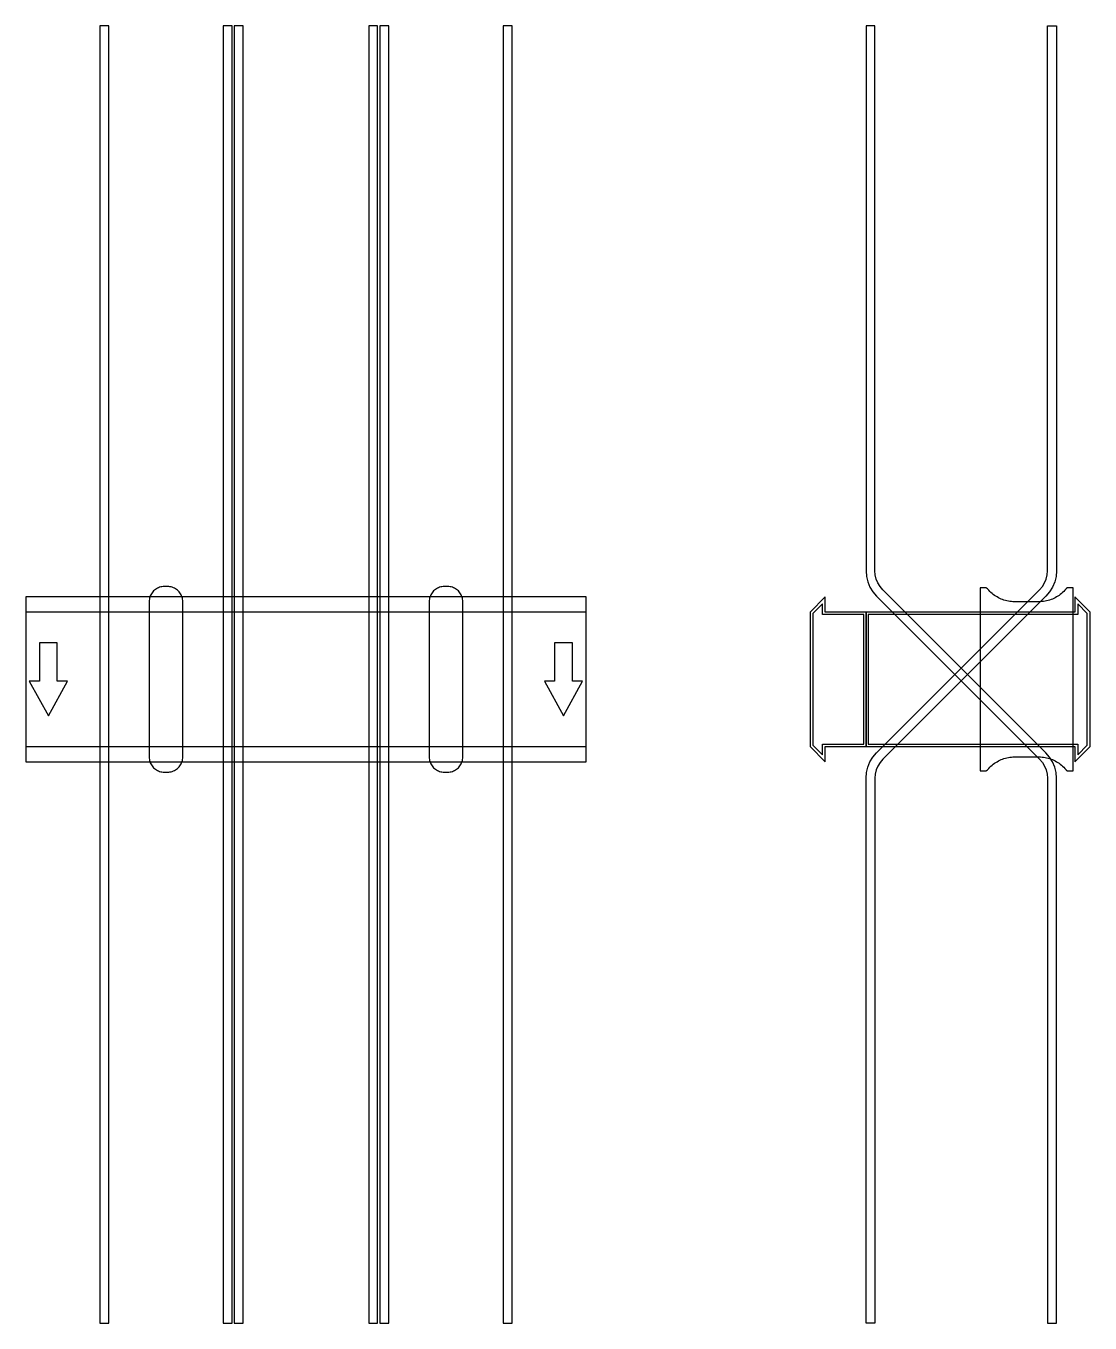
# Model space of a CAD drawing. Extents: x 0 to 950, y -575 to 583.
import ezdxf

# ---------------------------------------------------------------- set-up
doc = ezdxf.new("R2010")
doc.units = 0
doc.layers.add('Halfen', color=7, linetype='CONTINUOUS')

msp = doc.modelspace()

# ---------------------------------------------------------------- linework, layer by layer
at = {"layer": 'Halfen', "color": 7}
for points in [[(74, -574.569), (74, 583.197), (66, 583.197), (66, -574.569)], [(184, -574.569), (184, 583.197), (176, 583.197), (176, -574.569)], [(194, -574.569), (194, 583.197), (186, 583.197), (186, -574.569)], [(314, -574.569), (314, 583.197), (306, 583.197), (306, -574.569)], [(324, -574.569), (324, 583.197), (316, 583.197), (316, -574.569)], [(434, -574.569), (434, 583.197), (426, 583.197), (426, -574.569)], [(920, -574.569), (920, -88.284), (919.606, -83.278), (918.434, -78.396), (916.512, -73.757), (913.889, -69.475), (910.627, -65.657), (765.029, 79.941), (762.584, 82.805), (760.616, 86.016), (759.175, 89.495), (758.295, 93.157), (758, 96.912), (758, 583.197), (750, 583.197), (750, 96.912), (750.394, 91.906), (751.566, 87.023), (753.488, 82.384), (756.111, 78.103), (759.373, 74.284), (904.971, -71.314), (907.416, -74.177), (909.384, -77.388), (910.825, -80.868), (911.705, -84.53), (912, -88.284), (912, -574.569)], [(750, -574.569), (750, -88.284), (750.394, -83.278), (751.566, -78.396), (753.488, -73.757), (756.111, -69.475), (759.373, -65.657), (904.971, 79.941), (907.416, 82.805), (909.384, 86.016), (910.825, 89.495), (911.705, 93.157), (912, 96.912), (912, 583.197), (920, 583.197), (920, 96.912), (919.606, 91.906), (918.434, 87.023), (916.512, 82.384), (913.889, 78.103), (910.627, 74.284), (765.029, -71.314), (762.584, -74.177), (760.616, -77.388), (759.175, -80.868), (758.295, -84.53), (758, -88.284), (758, -574.569)], [(140, -69.3), (140, -56.8), (140, 69.3), (139.958, 70.359), (139.834, 71.412), (139.627, 72.452), (139.339, 73.472), (138.972, 74.466), (138.529, 75.429), (138.011, 76.354), (137.422, 77.235), (136.765, 78.068), (136.046, 78.846), (135.268, 79.565), (134.435, 80.222), (133.554, 80.811), (132.629, 81.329), (131.666, 81.772), (130.672, 82.139), (129.652, 82.427), (128.612, 82.634), (127.559, 82.758), (126.5, 82.8), (123.5, 82.8), (122.441, 82.758), (121.388, 82.634), (120.348, 82.427), (119.328, 82.139), (118.334, 81.772), (117.371, 81.329), (116.446, 80.811), (115.565, 80.222), (114.732, 79.565), (113.954, 78.846), (113.235, 78.068), (112.578, 77.235), (111.989, 76.354), (111.471, 75.429), (111.028, 74.466), (110.661, 73.472), (110.373, 72.452), (110.166, 71.412), (110.042, 70.359), (110, 69.3), (110, -56.8), (110, -69.3), (110.042, -70.359), (110.166, -71.412), (110.373, -72.452), (110.661, -73.472), (111.028, -74.466), (111.471, -75.429), (111.989, -76.354), (112.578, -77.235), (113.235, -78.068), (113.954, -78.846), (114.732, -79.565), (115.565, -80.222), (116.446, -80.811), (117.371, -81.329), (118.334, -81.772), (119.328, -82.139), (120.348, -82.427), (121.388, -82.634), (122.441, -82.758), (123.5, -82.8), (126.5, -82.8), (127.559, -82.758), (128.612, -82.634), (129.652, -82.427), (130.672, -82.139), (131.666, -81.772), (132.629, -81.329), (133.554, -80.811), (134.435, -80.222), (135.268, -79.565), (136.046, -78.846), (136.765, -78.068), (137.422, -77.235), (138.011, -76.354), (138.529, -75.429), (138.972, -74.466), (139.339, -73.472), (139.627, -72.452), (139.834, -71.412), (139.958, -70.359), (140, -69.3)], [(390, -69.3), (390, -56.8), (390, 69.3), (389.958, 70.359), (389.834, 71.412), (389.627, 72.452), (389.339, 73.472), (388.972, 74.466), (388.529, 75.429), (388.011, 76.354), (387.422, 77.235), (386.765, 78.068), (386.046, 78.846), (385.268, 79.565), (384.435, 80.222), (383.554, 80.811), (382.629, 81.329), (381.666, 81.772), (380.672, 82.139), (379.652, 82.427), (378.612, 82.634), (377.559, 82.758), (376.5, 82.8), (373.5, 82.8), (372.441, 82.758), (371.388, 82.634), (370.348, 82.427), (369.328, 82.139), (368.334, 81.772), (367.371, 81.329), (366.446, 80.811), (365.565, 80.222), (364.732, 79.565), (363.954, 78.846), (363.235, 78.068), (362.578, 77.235), (361.989, 76.354), (361.471, 75.429), (361.028, 74.466), (360.661, 73.472), (360.373, 72.452), (360.166, 71.412), (360.042, 70.359), (360, 69.3), (360, -56.8), (360, -69.3), (360.042, -70.359), (360.166, -71.412), (360.373, -72.452), (360.661, -73.472), (361.028, -74.466), (361.471, -75.429), (361.989, -76.354), (362.578, -77.235), (363.235, -78.068), (363.954, -78.846), (364.732, -79.565), (365.565, -80.222), (366.446, -80.811), (367.371, -81.329), (368.334, -81.772), (369.328, -82.139), (370.348, -82.427), (371.388, -82.634), (372.441, -82.758), (373.5, -82.8), (376.5, -82.8), (377.559, -82.758), (378.612, -82.634), (379.652, -82.427), (380.672, -82.139), (381.666, -81.772), (382.629, -81.329), (383.554, -80.811), (384.435, -80.222), (385.268, -79.565), (386.046, -78.846), (386.765, -78.068), (387.422, -77.235), (388.011, -76.354), (388.529, -75.429), (388.972, -74.466), (389.339, -73.472), (389.627, -72.452), (389.834, -71.412), (389.958, -70.359), (390, -69.3)], [(935, -81.8), (935, 81.8), (931, 81.8), (930.846, 81.797), (930.691, 81.786), (930.538, 81.769), (930.385, 81.746), (930.234, 81.715), (930.084, 81.678), (929.936, 81.634), (929.789, 81.584), (929.646, 81.527), (929.505, 81.464), (929.366, 81.395), (929.231, 81.32), (929.1, 81.239), (928.972, 81.153), (928.848, 81.06), (928.728, 80.963), (928.613, 80.86), (928.502, 80.752), (928.397, 80.639), (928.296, 80.522), (927.41, 79.491), (926.479, 78.5), (925.505, 77.551), (924.491, 76.646), (923.437, 75.787), (922.347, 74.975), (921.222, 74.211), (920.064, 73.499), (918.876, 72.838), (917.66, 72.23), (916.418, 71.676), (915.153, 71.178), (913.867, 70.736), (912.563, 70.351), (911.243, 70.024), (909.911, 69.756), (908.567, 69.547), (907.216, 69.397), (905.859, 69.307), (904.5, 69.277), (882.5, 69.277), (881.141, 69.307), (879.784, 69.397), (878.433, 69.547), (877.089, 69.756), (875.757, 70.024), (874.437, 70.351), (873.133, 70.736), (871.847, 71.178), (870.582, 71.676), (869.34, 72.23), (868.124, 72.838), (866.936, 73.499), (865.778, 74.211), (864.653, 74.975), (863.563, 75.787), (862.509, 76.646), (861.495, 77.551), (860.521, 78.5), (859.59, 79.491), (858.704, 80.522), (858.603, 80.639), (858.498, 80.752), (858.387, 80.86), (858.272, 80.963), (858.152, 81.06), (858.028, 81.153), (857.9, 81.239), (857.769, 81.32), (857.634, 81.395), (857.495, 81.464), (857.354, 81.527), (857.211, 81.584), (857.064, 81.634), (856.916, 81.678), (856.766, 81.715), (856.615, 81.746), (856.462, 81.769), (856.309, 81.786), (856.154, 81.797), (856, 81.8), (852, 81.8), (852, -81.8), (856, -81.8), (856.154, -81.797), (856.309, -81.786), (856.462, -81.769), (856.615, -81.746), (856.766, -81.715), (856.916, -81.678), (857.064, -81.634), (857.211, -81.584), (857.354, -81.527), (857.495, -81.464), (857.634, -81.395), (857.769, -81.32), (857.9, -81.239), (858.028, -81.153), (858.152, -81.06), (858.272, -80.963), (858.387, -80.86), (858.498, -80.752), (858.603, -80.639), (858.704, -80.522), (859.59, -79.491), (860.521, -78.5), (861.495, -77.551), (862.509, -76.646), (863.563, -75.787), (864.653, -74.975), (865.778, -74.211), (866.936, -73.499), (868.124, -72.838), (869.34, -72.23), (870.582, -71.676), (871.847, -71.178), (873.133, -70.736), (874.437, -70.351), (875.757, -70.024), (877.089, -69.756), (878.433, -69.547), (879.784, -69.397), (881.141, -69.307), (882.5, -69.277), (904.5, -69.277), (905.859, -69.307), (907.216, -69.397), (908.567, -69.547), (909.911, -69.756), (911.243, -70.024), (912.563, -70.351), (913.867, -70.736), (915.153, -71.178), (916.418, -71.676), (917.66, -72.23), (918.876, -72.838), (920.064, -73.499), (921.222, -74.211), (922.347, -74.975), (923.437, -75.787), (924.491, -76.646), (925.505, -77.551), (926.479, -78.5), (927.41, -79.491), (928.296, -80.522), (928.397, -80.639), (928.502, -80.752), (928.613, -80.86), (928.728, -80.963), (928.848, -81.06), (928.972, -81.153), (929.1, -81.239), (929.231, -81.32), (929.366, -81.395), (929.505, -81.464), (929.646, -81.527), (929.789, -81.584), (929.936, -81.634), (930.084, -81.678), (930.234, -81.715), (930.385, -81.746), (930.538, -81.769), (930.691, -81.786), (930.846, -81.797), (931, -81.8)], [(0, -73.5), (500, -73.5), (500, 73.5), (0, 73.5)], [(750, -60), (750, 60), (713.5, 60), (713.5, 73.5), (700, 60), (700, -60), (713.5, -73.5), (713.5, -60)], [(950, -60), (950, 60), (936.5, 73.5), (936.5, 60), (750, 60), (750, -60), (936.5, -60), (936.5, -73.5)], [(0, -60), (500, -60), (500, 60), (0, 60)], [(748, -58), (748, 58), (711, 58), (711, 67.25), (702.5, 58.75), (702.5, -58.75), (711, -67.25), (711, -58)], [(947.5, -58.75), (947.5, 58.75), (939, 67.25), (939, 58), (752, 58), (752, -58), (939, -58), (939, -67.25)], [(20, -32.5), (37, -1.5), (28, -1.5), (28, 32.5), (12, 32.5), (12, -1.5), (3, -1.5)], [(480, -32.5), (497, -1.5), (488, -1.5), (488, 32.5), (472, 32.5), (472, -1.5), (463, -1.5)]]:
    msp.add_lwpolyline(points, close=True, dxfattribs=at)

doc.saveas('drawing.dxf')
